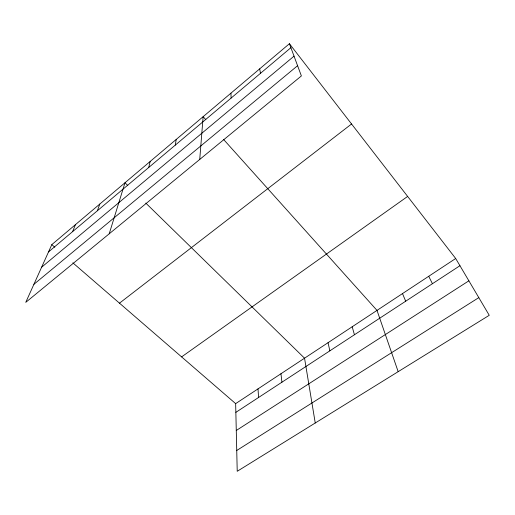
<?xml version="1.0" encoding="UTF-8"?>
<svg xmlns="http://www.w3.org/2000/svg" width="515" height="515" viewBox="0 0 515 515"><rect width="100%" height="100%" fill="white"/><g stroke="black" fill="none" stroke-linecap="round" stroke-linejoin="round"><path stroke-width="0.77" d="M199.736 159.438L203.135 116.673L205.813 119.654M175.261 145.133L176.239 139.417M148.706 167.504L150.206 161.433M109.212 233.804L124.984 182.761L127.797 185.509M97.367 210.764L99.813 204.043M72.557 231.673L75.435 224.656M51.809 244.631L25.75 302.363L301.384 75.937L289.424 43.711L51.809 244.631L54.815 247.232M48.519 251.925L290.904 47.695M41.612 267.234L294.039 56.141M33.893 284.325L297.586 65.701M119.486 303.168L351.565 123.986M181.608 356.889L407.635 196.427M235.651 403.631L455.685 258.504L489.25 315.296L237.222 471.289L235.651 403.631L72.853 262.837M235.857 412.348L459.947 265.714M236.276 430.489L468.875 280.823M236.739 450.483L478.808 297.631M145.79 203.084L304.545 358.189L315.244 422.995M223.471 139.333L377.006 310.403L398.172 371.669M289.424 43.711L455.685 258.504M428.718 276.291L432.433 283.72M402.498 293.582L405.698 301.217M352.196 326.761L354.429 334.756M328.055 342.687L329.845 350.85M259.682 68.862L260.481 73.33M280.965 373.742L281.924 382.201M258.009 388.883L258.582 397.477M230.939 93.17L231.106 98.082"/></g></svg>
